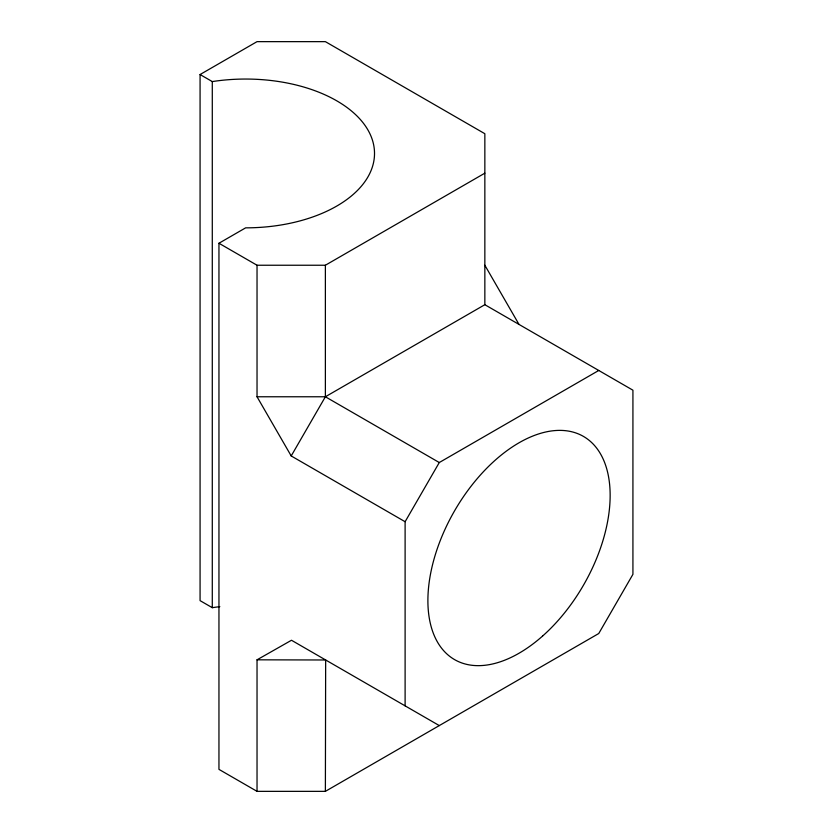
<?xml version="1.0" encoding="UTF-8"?>
<svg xmlns="http://www.w3.org/2000/svg" width="833" height="833" viewBox="0 0 833 833"><rect width="100%" height="100%" fill="white"/><g stroke="black" fill="none" stroke-linecap="round" stroke-linejoin="round"><path stroke-width="1.25" d="M325.38 791.35L325.661 659.986L257.033 659.819L257.033 791.35L325.38 791.35L598.75 633.517L632.924 574.333L632.924 390.198L484.848 304.701L325.38 396.768L257.033 396.768L257.033 265.238L218.954 243.257L218.954 769.369L257.033 791.35M405.109 705.853L405.109 521.718L291.206 455.953L325.38 396.768L325.38 265.238L484.848 173.17M405.109 521.718L439.283 462.534L598.75 370.466M219.829 606.663A128.865 74.397 0 0 0 212.29 607.684L200.076 600.635L200.076 74.533L257.033 41.65L325.38 41.65L484.848 133.717L484.848 304.701M218.954 243.257L245.641 227.846A128.865 74.397 0 0 0 373.413 143.734A128.865 74.397 0 0 0 212.29 81.582L200.076 74.533M257.033 659.819L291.488 640.254L439.283 725.585M257.033 265.238L325.38 265.238M325.38 396.768L439.283 462.534M484.848 265.248L519.011 324.433M257.033 396.768L291.206 455.953M212.29 81.582L212.29 607.684M542.595 636.048A128.865 74.408 -60 0 0 583.454 436.419A128.865 74.408 -60 0 0 430.994 571.605A128.865 74.408 -60 0 0 542.595 636.048"/></g></svg>
